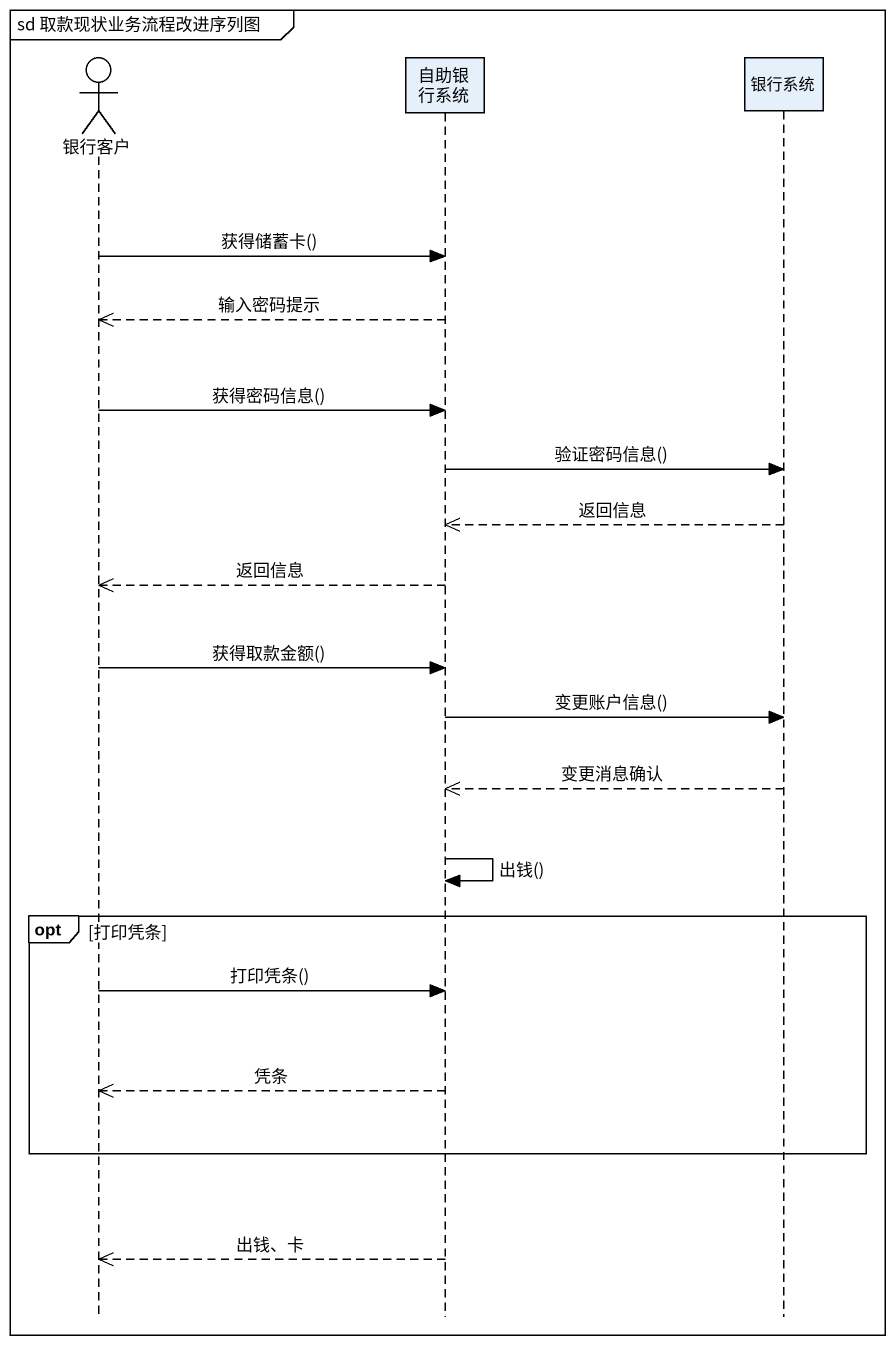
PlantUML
@startuml
mainframe sd 取款现状业务流程改进序列图
hide footbox
actor 银行客户
participant 自助银行系统
participant 银行系统

银行客户 -> 自助银行系统 : 获得储蓄卡()
自助银行系统 -->> 银行客户 : 输入密码提示
银行客户 -> 自助银行系统 : 获得密码信息()
自助银行系统 -> 银行系统 : 验证密码信息()
银行系统 -->> 自助银行系统 : 返回信息
自助银行系统 -->> 银行客户 : 返回信息
银行客户 -> 自助银行系统 : 获得取款金额()
自助银行系统 -> 银行系统 : 变更账户信息()
银行系统 -->> 自助银行系统 : 变更消息确认
自助银行系统 -> 自助银行系统 : 出钱()
opt 打印凭条
  银行客户 -> 自助银行系统 : 打印凭条()
  自助银行系统 -->> 银行客户 : 凭条
end
自助银行系统 -->> 银行客户 : 出钱、卡
@enduml
